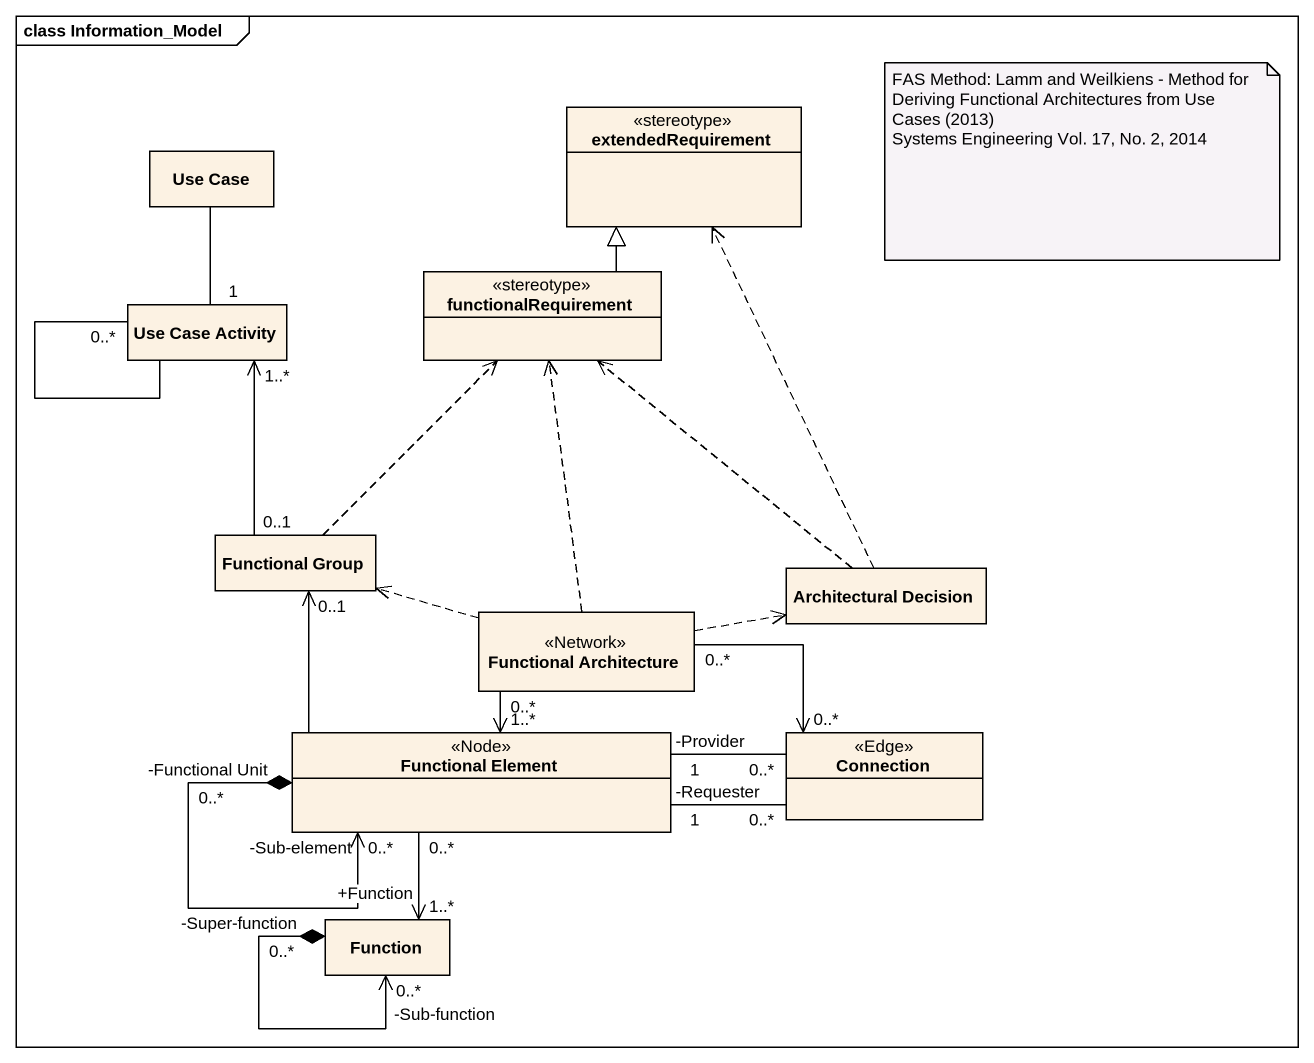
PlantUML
@startuml
mainframe class Information_Model
hide circle
hide empty members
class extendedRequirement <<stereotype>>
class "Use Case" as Use_Case
class "Use Case Activity" as Use_Case_Activity
class functionalRequirement <<stereotype>>
class "Functional Group" as Functional_Group
class "Functional Architecture" as Functional_Architecture <<Network>>
class "Architectural Decision" as Architectural_Decision
class "Functional Element" as Functional_Element <<Node>>
class Connection <<Edge>>
class Function
Use_Case -- "1" Use_Case_Activity
Use_Case_Activity -- "0..*" Use_Case_Activity
functionalRequirement -up-|> extendedRequirement
Functional_Group "0..1" -up-> "1..*" Use_Case_Activity
Functional_Group .up.> functionalRequirement
Functional_Architecture .up.> functionalRequirement
Functional_Architecture .left.> Functional_Group
Functional_Architecture .right.> Architectural_Decision
Functional_Architecture "0..*" --> "1..*" Functional_Element
Functional_Architecture "0..*" -right-> "0..*" Connection
Architectural_Decision .up.> extendedRequirement
Architectural_Decision .up.> functionalRequirement
Functional_Element -up-> "0..1" Functional_Group
Functional_Element "0..*\n-Functional Unit" *--> "0..*\n-Sub-element" Functional_Element
Functional_Element "1\n-Provider" -right- "0..*" Connection
Functional_Element "1\n-Requester" -right- "0..*" Connection
Functional_Element "0..*" --> "1..*\n+Function" Function
Function "0..*\n-Super-function" *--> "0..*\n-Sub-function" Function
note as N1
  FAS Method: Lamm and Weilkiens - Method for Deriving Functional Architectures from Use Cases (2013)
  Systems Engineering Vol. 17, No. 2, 2014
end note
@enduml
